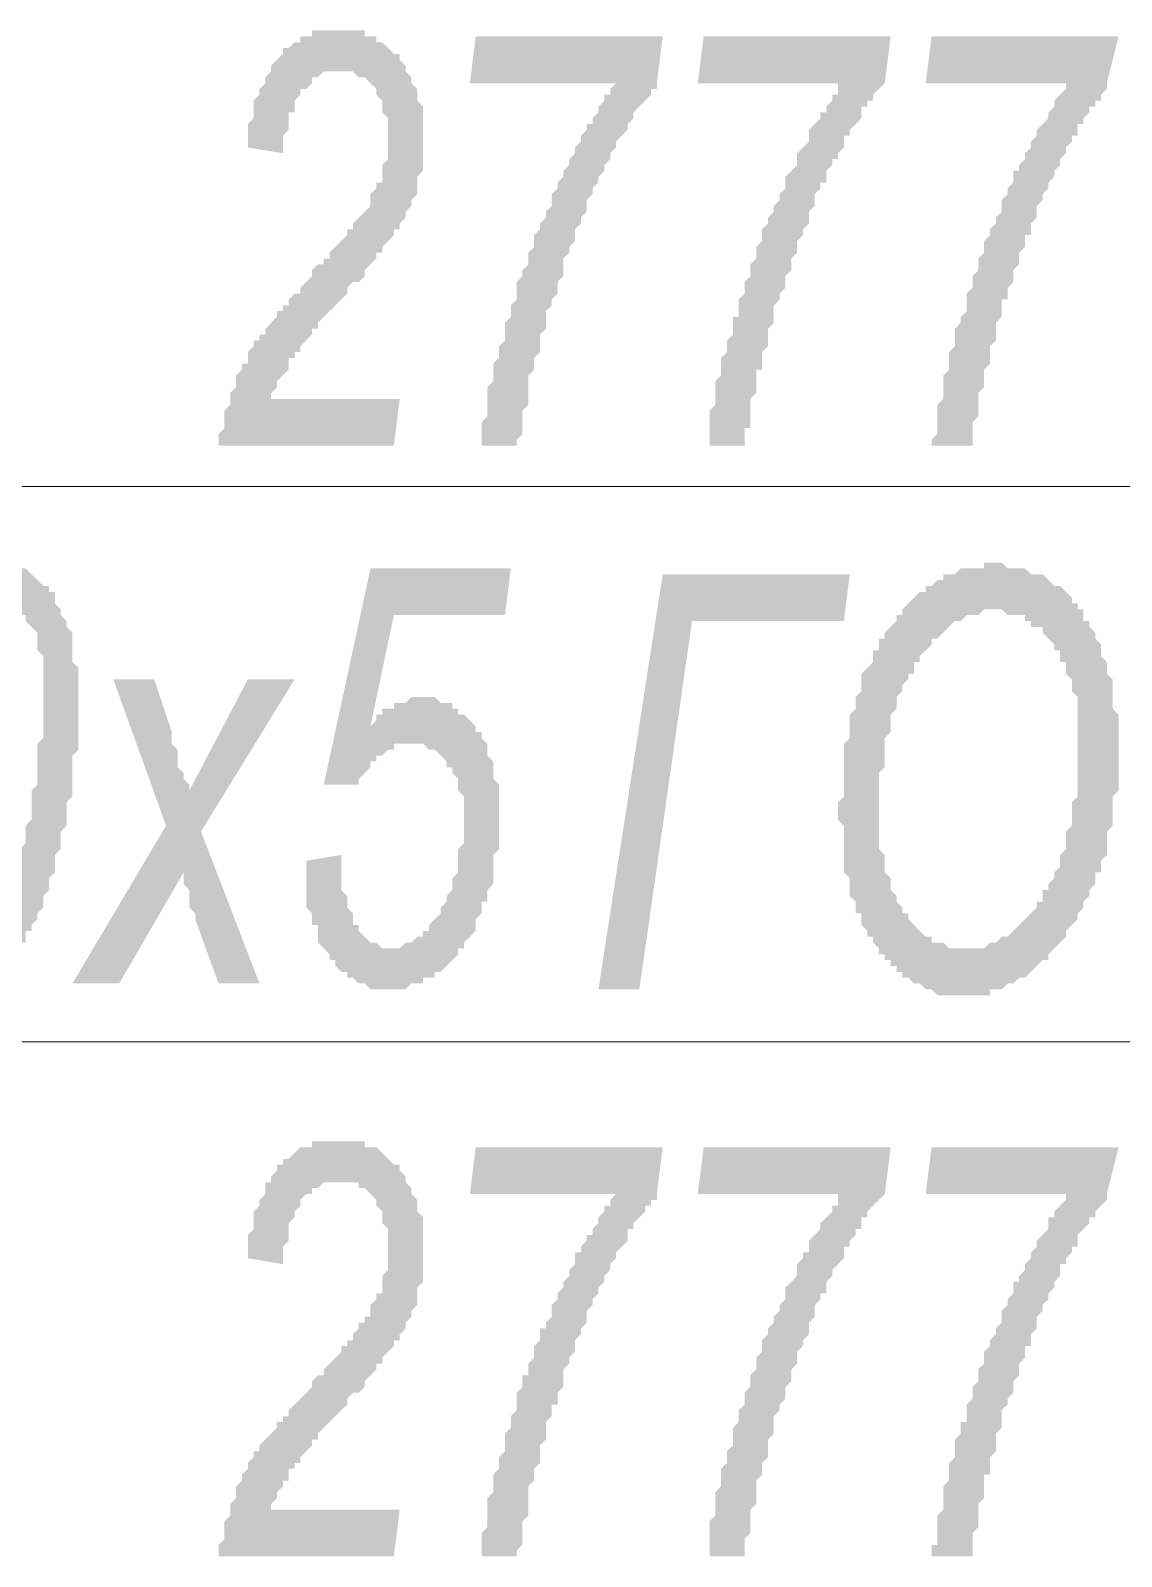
# Model space of a CAD drawing. Header units: millimetres. Extents: x 1372 to 666090, y 1285 to 31551.
# Drawn here: x 532700 to 533478, y 25814 to 26903 of the extents above; entities that cross this region are included whole.
import ezdxf

# ---------------------------------------------------------------- set-up
doc = ezdxf.new("R2010")
doc.units = ezdxf.units.MM
doc.layers.add('PDF _0', color=7, linetype='Continuous')
doc.layers.add('PDF _75-АЗ Штамп', color=7, linetype='Continuous')

msp = doc.modelspace()

# ---------------------------------------------------------------- hatches: boundary and pattern name
at = {"layer": 'PDF _75-АЗ Штамп', "transparency": 33554559}
for points in [[(532833.9, 26606.5), (532833.9, 26610.7), (532833.9, 26614.9), (532838.1, 26619), (532838.1, 26623.2), (532838.1, 26627.4), (532838.1, 26631.5), (532842.2, 26635.7), (532842.2, 26639.9), (532842.2, 26644.1), (532842.2, 26644.1), (532846.4, 26648.2), (532846.4, 26648.2), (532846.4, 26652.4), (532846.4, 26656.6), (532850.6, 26660.7), (532850.6, 26664.9), (532854.8, 26664.9), (532854.8, 26669.1), (532854.8, 26673.3), (532858.9, 26677.4), (532858.9, 26681.6), (532863.1, 26681.6), (532863.1, 26685.8), (532863.1, 26685.8), (532867.3, 26685.8), (532867.3, 26689.9), (532867.3, 26689.9), (532871.4, 26694.1), (532871.4, 26694.1), (532875.6, 26698.3), (532875.6, 26702.5), (532879.8, 26702.5), (532879.8, 26706.6), (532883.9, 26706.6), (532883.9, 26710.8), (532888.1, 26715), (532892.3, 26715), (532892.3, 26719.1), (532896.5, 26723.3), (532900.6, 26727.5), (532900.6, 26731.7), (532904.8, 26735.8), (532909, 26735.8), (532909, 26740), (532913.1, 26740), (532913.1, 26744.2), (532917.3, 26748.3), (532921.5, 26752.5), (532921.5, 26752.5), (532925.7, 26756.7), (532925.7, 26760.9), (532929.8, 26760.9), (532929.8, 26765), (532934, 26769.2), (532934, 26769.2), (532934, 26769.2), (532938.2, 26773.4), (532938.2, 26773.4), (532942.3, 26777.5), (532942.3, 26781.7), (532942.3, 26785.9), (532946.5, 26790.1), (532946.5, 26794.2), (532950.7, 26794.2), (532950.7, 26798.4), (532950.7, 26802.6), (532950.7, 26802.6), (532950.7, 26806.7), (532954.9, 26810.9), (532954.9, 26815.1), (532954.9, 26819.2), (532954.9, 26823.4), (532954.9, 26827.6), (532954.9, 26831.8), (532954.9, 26831.8), (532954.9, 26835.9), (532954.9, 26840.1), (532950.7, 26844.3), (532950.7, 26848.4), (532950.7, 26852.6), (532946.5, 26856.8), (532946.5, 26856.8), (532946.5, 26861), (532942.3, 26865.1), (532942.3, 26865.1), (532938.2, 26869.3), (532934, 26869.3), (532934, 26869.3), (532929.8, 26873.5), (532929.8, 26873.5), (532925.7, 26873.5), (532921.5, 26873.5), (532921.5, 26873.5), (532917.3, 26873.5), (532913.1, 26873.5), (532913.1, 26873.5), (532909, 26873.5), (532904.8, 26869.3), (532904.8, 26869.3), (532900.6, 26869.3), (532900.6, 26865.1), (532896.5, 26861), (532892.3, 26861), (532892.3, 26856.8), (532892.3, 26856.8), (532888.1, 26852.6), (532888.1, 26848.4), (532888.1, 26844.3), (532883.9, 26844.3), (532883.9, 26840.1), (532883.9, 26835.9), (532883.9, 26831.8), (532879.8, 26827.6), (532879.8, 26823.4), (532879.8, 26819.2), (532879.8, 26815.1), (532854.8, 26819.2), (532854.8, 26823.4), (532854.8, 26827.6), (532854.8, 26831.8), (532854.8, 26835.9), (532858.9, 26840.1), (532858.9, 26844.3), (532858.9, 26848.4), (532858.9, 26852.6), (532863.1, 26856.8), (532863.1, 26856.8), (532863.1, 26861), (532867.3, 26865.1), (532867.3, 26869.3), (532867.3, 26869.3), (532871.4, 26873.5), (532871.4, 26877.6), (532875.6, 26881.8), (532875.6, 26881.8), (532875.6, 26881.8), (532879.8, 26886), (532879.8, 26890.2), (532883.9, 26890.2), (532888.1, 26894.3), (532888.1, 26894.3), (532892.3, 26894.3), (532892.3, 26898.5), (532896.5, 26898.5), (532900.6, 26898.5), (532900.6, 26902.7), (532904.8, 26902.7), (532909, 26902.7), (532909, 26902.7), (532913.1, 26902.7), (532917.3, 26902.7), (532921.5, 26902.7), (532921.5, 26902.7), (532925.7, 26902.7), (532929.8, 26902.7), (532929.8, 26902.7), (532934, 26902.7), (532938.2, 26902.7), (532938.2, 26898.5), (532942.3, 26898.5), (532946.5, 26898.5), (532946.5, 26894.3), (532950.7, 26894.3), (532950.7, 26894.3), (532954.9, 26890.2), (532954.9, 26890.2), (532959, 26886), (532963.2, 26886), (532963.2, 26881.8), (532967.4, 26877.6), (532967.4, 26877.6), (532967.4, 26873.5), (532971.5, 26869.3), (532971.5, 26865.1), (532971.5, 26865.1), (532975.7, 26861), (532975.7, 26856.8), (532975.7, 26852.6), (532979.9, 26848.4), (532979.9, 26844.3), (532979.9, 26840.1), (532979.9, 26835.9), (532979.9, 26831.8), (532979.9, 26827.6), (532979.9, 26823.4), (532979.9, 26823.4), (532979.9, 26819.2), (532979.9, 26815.1), (532979.9, 26810.9), (532979.9, 26810.9), (532979.9, 26806.7), (532979.9, 26802.6), (532975.7, 26798.4), (532975.7, 26794.2), (532975.7, 26790.1), (532975.7, 26785.9), (532971.5, 26781.7), (532971.5, 26777.5), (532971.5, 26777.5), (532967.4, 26773.4), (532967.4, 26769.2), (532967.4, 26769.2), (532963.2, 26765), (532963.2, 26765), (532963.2, 26760.9), (532963.2, 26760.9), (532959, 26760.9), (532959, 26756.7), (532959, 26756.7), (532954.9, 26752.5), (532954.9, 26752.5), (532950.7, 26748.3), (532950.7, 26744.2), (532946.5, 26744.2), (532946.5, 26740), (532942.3, 26735.8), (532942.3, 26735.8), (532938.2, 26731.7), (532938.2, 26727.5), (532934, 26723.3), (532929.8, 26723.3), (532925.7, 26719.1), (532925.7, 26715), (532921.5, 26710.8), (532917.3, 26706.6), (532913.1, 26702.5), (532913.1, 26702.5), (532909, 26698.3), (532904.8, 26694.1), (532904.8, 26689.9), (532900.6, 26689.9), (532900.6, 26685.8), (532896.5, 26681.6), (532896.5, 26681.6), (532892.3, 26677.4), (532892.3, 26673.3), (532888.1, 26673.3), (532888.1, 26669.1), (532883.9, 26669.1), (532883.9, 26664.9), (532883.9, 26660.7), (532879.8, 26656.6), (532879.8, 26656.6), (532875.6, 26652.4), (532875.6, 26648.2), (532871.4, 26644.1), (532871.4, 26644.1), (532871.4, 26639.9), (532963.2, 26639.9), (532959, 26606.5)], [(533021.6, 26606.5), (533021.6, 26610.7), (533021.6, 26610.7), (533021.6, 26614.9), (533021.6, 26619), (533021.6, 26623.2), (533025.8, 26627.4), (533025.8, 26631.5), (533025.8, 26635.7), (533025.8, 26639.9), (533025.8, 26644.1), (533025.8, 26648.2), (533029.9, 26652.4), (533029.9, 26656.6), (533029.9, 26660.7), (533029.9, 26664.9), (533034.1, 26669.1), (533034.1, 26673.3), (533034.1, 26677.4), (533034.1, 26677.4), (533038.3, 26681.6), (533038.3, 26685.8), (533038.3, 26689.9), (533038.3, 26694.1), (533042.5, 26698.3), (533042.5, 26698.3), (533042.5, 26702.5), (533042.5, 26706.6), (533046.6, 26710.8), (533046.6, 26715), (533046.6, 26719.1), (533046.6, 26723.3), (533050.8, 26727.5), (533050.8, 26731.7), (533050.8, 26731.7), (533055, 26735.8), (533055, 26740), (533055, 26744.2), (533059.1, 26748.3), (533059.1, 26752.5), (533059.1, 26756.7), (533063.3, 26760.9), (533063.3, 26765), (533063.3, 26765), (533067.5, 26769.2), (533067.5, 26773.4), (533071.7, 26777.5), (533071.7, 26777.5), (533071.7, 26781.7), (533071.7, 26785.9), (533075.8, 26790.1), (533075.8, 26794.2), (533080, 26798.4), (533080, 26802.6), (533080, 26802.6), (533084.2, 26806.7), (533084.2, 26810.9), (533088.3, 26815.1), (533088.3, 26819.2), (533088.3, 26819.2), (533092.5, 26823.4), (533092.5, 26827.6), (533096.7, 26831.8), (533096.7, 26835.9), (533100.8, 26835.9), (533100.8, 26840.1), (533105, 26844.3), (533105, 26844.3), (533105, 26848.4), (533109.2, 26852.6), (533109.2, 26856.8), (533113.4, 26856.8), (533113.4, 26861), (533117.5, 26865.1), (533117.5, 26865.1), (533013.3, 26865.1), (533017.4, 26898.5), (533150.9, 26898.5), (533146.7, 26865.1), (533146.7, 26861), (533142.6, 26861), (533142.6, 26856.8), (533138.4, 26852.6), (533138.4, 26852.6), (533134.2, 26848.4), (533134.2, 26848.4), (533130, 26844.3), (533130, 26840.1), (533125.9, 26835.9), (533125.9, 26835.9), (533125.9, 26831.8), (533121.7, 26827.6), (533121.7, 26827.6), (533117.5, 26823.4), (533117.5, 26819.2), (533113.4, 26815.1), (533113.4, 26810.9), (533113.4, 26810.9), (533109.2, 26806.7), (533109.2, 26802.6), (533105, 26798.4), (533105, 26794.2), (533105, 26794.2), (533100.8, 26790.1), (533100.8, 26785.9), (533096.7, 26781.7), (533096.7, 26777.5), (533096.7, 26773.4), (533092.5, 26769.2), (533092.5, 26765), (533088.3, 26760.9), (533088.3, 26756.7), (533088.3, 26756.7), (533088.3, 26752.5), (533084.2, 26748.3), (533084.2, 26744.2), (533080, 26740), (533080, 26735.8), (533080, 26731.7), (533080, 26727.5), (533075.8, 26723.3), (533075.8, 26719.1), (533075.8, 26715), (533071.7, 26710.8), (533071.7, 26710.8), (533071.7, 26706.6), (533067.5, 26702.5), (533067.5, 26698.3), (533067.5, 26694.1), (533067.5, 26689.9), (533063.3, 26685.8), (533063.3, 26681.6), (533063.3, 26677.4), (533063.3, 26673.3), (533059.1, 26669.1), (533059.1, 26664.9), (533059.1, 26660.7), (533059.1, 26660.7), (533055, 26656.6), (533055, 26652.4), (533055, 26648.2), (533055, 26644.1), (533055, 26639.9), (533055, 26635.7), (533050.8, 26631.5), (533050.8, 26627.4), (533050.8, 26623.2), (533050.8, 26619), (533050.8, 26619), (533050.8, 26614.9), (533046.6, 26610.7), (533046.6, 26606.5), (533046.6, 26606.5)], [(533184.3, 26606.5), (533184.3, 26610.7), (533184.3, 26610.7), (533184.3, 26614.9), (533184.3, 26619), (533184.3, 26623.2), (533184.3, 26627.4), (533184.3, 26631.5), (533188.4, 26635.7), (533188.4, 26639.9), (533188.4, 26644.1), (533188.4, 26648.2), (533188.4, 26652.4), (533192.6, 26656.6), (533192.6, 26660.7), (533192.6, 26664.9), (533192.6, 26669.1), (533196.8, 26673.3), (533196.8, 26677.4), (533196.8, 26677.4), (533196.8, 26681.6), (533201, 26685.8), (533201, 26689.9), (533201, 26694.1), (533201, 26698.3), (533205.1, 26698.3), (533205.1, 26702.5), (533205.1, 26706.6), (533205.1, 26710.8), (533209.3, 26715), (533209.3, 26719.1), (533209.3, 26723.3), (533213.5, 26727.5), (533213.5, 26731.7), (533213.5, 26731.7), (533213.5, 26735.8), (533217.6, 26740), (533217.6, 26744.2), (533217.6, 26748.3), (533221.8, 26752.5), (533221.8, 26756.7), (533221.8, 26760.9), (533226, 26765), (533226, 26765), (533226, 26769.2), (533230.2, 26773.4), (533230.2, 26777.5), (533230.2, 26777.5), (533234.3, 26781.7), (533234.3, 26785.9), (533238.5, 26790.1), (533238.5, 26794.2), (533238.5, 26798.4), (533242.7, 26802.6), (533242.7, 26802.6), (533246.8, 26806.7), (533246.8, 26810.9), (533246.8, 26815.1), (533251, 26819.2), (533251, 26819.2), (533255.2, 26823.4), (533255.2, 26827.6), (533255.2, 26831.8), (533259.4, 26835.9), (533259.4, 26835.9), (533263.5, 26840.1), (533263.5, 26844.3), (533267.7, 26844.3), (533267.7, 26848.4), (533271.9, 26852.6), (533271.9, 26856.8), (533276, 26856.8), (533276, 26861), (533276, 26865.1), (533280.2, 26865.1), (533175.9, 26865.1), (533180.1, 26898.5), (533313.6, 26898.5), (533309.4, 26865.1), (533305.2, 26861), (533305.2, 26861), (533301.1, 26856.8), (533301.1, 26852.6), (533296.9, 26852.6), (533296.9, 26848.4), (533292.7, 26848.4), (533292.7, 26844.3), (533292.7, 26840.1), (533288.6, 26835.9), (533288.6, 26835.9), (533284.4, 26831.8), (533284.4, 26827.6), (533280.2, 26827.6), (533280.2, 26823.4), (533280.2, 26819.2), (533276, 26815.1), (533276, 26810.9), (533271.9, 26810.9), (533271.9, 26806.7), (533267.7, 26802.6), (533267.7, 26798.4), (533267.7, 26794.2), (533263.5, 26794.2), (533263.5, 26790.1), (533259.4, 26785.9), (533259.4, 26781.7), (533259.4, 26777.5), (533255.2, 26773.4), (533255.2, 26769.2), (533255.2, 26765), (533251, 26760.9), (533251, 26756.7), (533251, 26756.7), (533246.8, 26752.5), (533246.8, 26748.3), (533246.8, 26744.2), (533242.7, 26740), (533242.7, 26735.8), (533242.7, 26731.7), (533238.5, 26727.5), (533238.5, 26723.3), (533238.5, 26719.1), (533234.3, 26715), (533234.3, 26710.8), (533234.3, 26710.8), (533230.2, 26706.6), (533230.2, 26702.5), (533230.2, 26698.3), (533230.2, 26694.1), (533226, 26689.9), (533226, 26685.8), (533226, 26681.6), (533226, 26677.4), (533221.8, 26673.3), (533221.8, 26669.1), (533221.8, 26664.9), (533221.8, 26660.7), (533217.6, 26660.7), (533217.6, 26656.6), (533217.6, 26652.4), (533217.6, 26648.2), (533217.6, 26644.1), (533213.5, 26639.9), (533213.5, 26635.7), (533213.5, 26631.5), (533213.5, 26627.4), (533213.5, 26623.2), (533213.5, 26619), (533209.3, 26619), (533209.3, 26614.9), (533209.3, 26610.7), (533209.3, 26606.5), (533209.3, 26606.5)], [(533342.8, 26606.5), (533342.8, 26610.7), (533342.8, 26610.7), (533346.9, 26614.9), (533346.9, 26619), (533346.9, 26623.2), (533346.9, 26627.4), (533346.9, 26631.5), (533346.9, 26635.7), (533351.1, 26639.9), (533351.1, 26644.1), (533351.1, 26648.2), (533351.1, 26652.4), (533351.1, 26656.6), (533355.3, 26660.7), (533355.3, 26664.9), (533355.3, 26669.1), (533355.3, 26673.3), (533359.5, 26677.4), (533359.5, 26677.4), (533359.5, 26681.6), (533359.5, 26685.8), (533359.5, 26689.9), (533363.6, 26694.1), (533363.6, 26698.3), (533363.6, 26698.3), (533367.8, 26702.5), (533367.8, 26706.6), (533367.8, 26710.8), (533367.8, 26715), (533372, 26719.1), (533372, 26723.3), (533372, 26727.5), (533376.1, 26731.7), (533376.1, 26731.7), (533376.1, 26735.8), (533376.1, 26740), (533380.3, 26744.2), (533380.3, 26748.3), (533380.3, 26752.5), (533384.5, 26756.7), (533384.5, 26760.9), (533388.7, 26765), (533388.7, 26765), (533388.7, 26769.2), (533392.8, 26773.4), (533392.8, 26777.5), (533392.8, 26777.5), (533392.8, 26781.7), (533397, 26785.9), (533397, 26790.1), (533401.2, 26794.2), (533401.2, 26798.4), (533401.2, 26802.6), (533405.3, 26802.6), (533405.3, 26806.7), (533409.5, 26810.9), (533409.5, 26815.1), (533413.7, 26819.2), (533413.7, 26819.2), (533413.7, 26823.4), (533417.9, 26827.6), (533417.9, 26831.8), (533422, 26835.9), (533422, 26835.9), (533426.2, 26840.1), (533426.2, 26844.3), (533426.2, 26844.3), (533430.4, 26848.4), (533430.4, 26852.6), (533434.5, 26856.8), (533434.5, 26856.8), (533438.7, 26861), (533438.7, 26865.1), (533438.7, 26865.1), (533338.6, 26865.1), (533342.8, 26898.5), (533476.3, 26898.5), (533467.9, 26865.1), (533467.9, 26861), (533467.9, 26861), (533463.7, 26856.8), (533463.7, 26852.6), (533459.6, 26852.6), (533459.6, 26848.4), (533455.4, 26848.4), (533455.4, 26844.3), (533451.2, 26840.1), (533451.2, 26835.9), (533447.1, 26835.9), (533447.1, 26831.8), (533447.1, 26827.6), (533442.9, 26827.6), (533442.9, 26823.4), (533438.7, 26819.2), (533438.7, 26815.1), (533434.5, 26810.9), (533434.5, 26810.9), (533434.5, 26806.7), (533430.4, 26802.6), (533430.4, 26798.4), (533426.2, 26794.2), (533426.2, 26794.2), (533426.2, 26790.1), (533422, 26785.9), (533422, 26781.7), (533417.9, 26777.5), (533417.9, 26773.4), (533417.9, 26769.2), (533413.7, 26765), (533413.7, 26760.9), (533413.7, 26756.7), (533409.5, 26756.7), (533409.5, 26752.5), (533409.5, 26748.3), (533405.3, 26744.2), (533405.3, 26740), (533405.3, 26735.8), (533401.2, 26731.7), (533401.2, 26727.5), (533401.2, 26723.3), (533397, 26719.1), (533397, 26715), (533397, 26710.8), (533392.8, 26710.8), (533392.8, 26706.6), (533392.8, 26702.5), (533392.8, 26698.3), (533388.7, 26694.1), (533388.7, 26689.9), (533388.7, 26685.8), (533388.7, 26681.6), (533384.5, 26677.4), (533384.5, 26673.3), (533384.5, 26669.1), (533384.5, 26664.9), (533380.3, 26660.7), (533380.3, 26660.7), (533380.3, 26656.6), (533380.3, 26652.4), (533380.3, 26648.2), (533376.1, 26644.1), (533376.1, 26639.9), (533376.1, 26635.7), (533376.1, 26631.5), (533376.1, 26627.4), (533372, 26623.2), (533372, 26619), (533372, 26619), (533372, 26614.9), (533372, 26610.7), (533372, 26606.5), (533372, 26606.5)], [(532896.5, 26310.4), (532921.5, 26314.5), (532921.5, 26306.2), (532921.5, 26302), (532921.5, 26302), (532921.5, 26297.9), (532921.5, 26293.7), (532921.5, 26289.5), (532921.5, 26289.5), (532925.7, 26285.3), (532925.7, 26281.2), (532925.7, 26277), (532929.8, 26272.8), (532929.8, 26268.7), (532929.8, 26264.5), (532934, 26264.5), (532934, 26260.3), (532938.2, 26256.1), (532938.2, 26256.1), (532942.3, 26252), (532946.5, 26252), (532946.5, 26252), (532950.7, 26247.8), (532954.9, 26247.8), (532954.9, 26247.8), (532954.9, 26247.8), (532959, 26247.8), (532963.2, 26247.8), (532963.2, 26247.8), (532967.4, 26252), (532971.5, 26252), (532971.5, 26252), (532975.7, 26256.1), (532979.9, 26256.1), (532979.9, 26260.3), (532979.9, 26260.3), (532984.1, 26260.3), (532984.1, 26264.5), (532988.2, 26268.7), (532988.2, 26268.7), (532992.4, 26272.8), (532992.4, 26277), (532996.6, 26281.2), (532996.6, 26281.2), (532996.6, 26285.3), (533000.7, 26289.5), (533000.7, 26293.7), (533000.7, 26293.7), (533000.7, 26297.9), (533004.9, 26302), (533004.9, 26306.2), (533004.9, 26310.4), (533004.9, 26314.5), (533004.9, 26318.7), (533009.1, 26322.9), (533009.1, 26327.1), (533009.1, 26331.2), (533009.1, 26335.4), (533009.1, 26339.6), (533009.1, 26339.6), (533009.1, 26343.7), (533009.1, 26347.9), (533009.1, 26352.1), (533009.1, 26356.2), (533004.9, 26360.4), (533004.9, 26364.6), (533004.9, 26368.8), (533004.9, 26368.8), (533000.7, 26372.9), (533000.7, 26377.1), (532996.6, 26377.1), (532996.6, 26381.3), (532992.4, 26385.4), (532992.4, 26385.4), (532988.2, 26389.6), (532988.2, 26389.6), (532984.1, 26389.6), (532979.9, 26393.8), (532979.9, 26393.8), (532975.7, 26393.8), (532971.5, 26393.8), (532971.5, 26393.8), (532967.4, 26393.8), (532967.4, 26393.8), (532963.2, 26393.8), (532959, 26393.8), (532959, 26389.6), (532954.9, 26389.6), (532950.7, 26385.4), (532950.7, 26385.4), (532946.5, 26385.4), (532946.5, 26381.3), (532942.3, 26381.3), (532942.3, 26377.1), (532938.2, 26372.9), (532938.2, 26372.9), (532934, 26368.8), (532934, 26364.6), (532929.8, 26364.6), (532909, 26364.6), (532942.3, 26518.9), (533042.5, 26518.9), (533038.3, 26485.6), (532959, 26485.6), (532942.3, 26406.3), (532946.5, 26410.5), (532946.5, 26414.6), (532950.7, 26414.6), (532950.7, 26418.8), (532954.9, 26418.8), (532959, 26418.8), (532959, 26423), (532959, 26423), (532963.2, 26423), (532967.4, 26423), (532967.4, 26423), (532971.5, 26427.2), (532975.7, 26427.2), (532975.7, 26427.2), (532979.9, 26427.2), (532984.1, 26427.2), (532984.1, 26427.2), (532988.2, 26427.2), (532992.4, 26423), (532992.4, 26423), (532996.6, 26423), (533000.7, 26423), (533000.7, 26418.8), (533004.9, 26418.8), (533004.9, 26414.6), (533009.1, 26414.6), (533013.3, 26410.5), (533013.3, 26410.5), (533017.4, 26406.3), (533017.4, 26406.3), (533017.4, 26402.1), (533021.6, 26402.1), (533021.6, 26398), (533025.8, 26393.8), (533025.8, 26393.8), (533025.8, 26389.6), (533025.8, 26385.4), (533029.9, 26381.3), (533029.9, 26377.1), (533029.9, 26372.9), (533029.9, 26368.8), (533034.1, 26364.6), (533034.1, 26364.6), (533034.1, 26356.2), (533034.1, 26352.1), (533034.1, 26347.9), (533034.1, 26343.7), (533034.1, 26343.7), (533034.1, 26339.6), (533034.1, 26335.4), (533034.1, 26331.2), (533034.1, 26327.1), (533034.1, 26322.9), (533034.1, 26318.7), (533029.9, 26314.5), (533029.9, 26310.4), (533029.9, 26306.2), (533029.9, 26302), (533029.9, 26297.9), (533029.9, 26293.7), (533025.8, 26289.5), (533025.8, 26285.3), (533025.8, 26281.2), (533021.6, 26281.2), (533021.6, 26277), (533021.6, 26272.8), (533017.4, 26268.7), (533017.4, 26264.5), (533017.4, 26260.3), (533013.3, 26256.1), (533013.3, 26256.1), (533009.1, 26252), (533009.1, 26247.8), (533004.9, 26247.8), (533004.9, 26243.6), (533000.7, 26239.5), (533000.7, 26239.5), (532996.6, 26235.3), (532996.6, 26235.3), (532992.4, 26231.1), (532988.2, 26231.1), (532988.2, 26226.9), (532984.1, 26226.9), (532979.9, 26226.9), (532979.9, 26222.8), (532975.7, 26222.8), (532971.5, 26222.8), (532971.5, 26222.8), (532967.4, 26218.6), (532963.2, 26218.6), (532963.2, 26218.6), (532959, 26218.6), (532954.9, 26218.6), (532954.9, 26218.6), (532950.7, 26218.6), (532950.7, 26218.6), (532946.5, 26218.6), (532942.3, 26218.6), (532938.2, 26222.8), (532938.2, 26222.8), (532934, 26222.8), (532934, 26222.8), (532929.8, 26226.9), (532925.7, 26226.9), (532925.7, 26231.1), (532921.5, 26231.1), (532921.5, 26231.1), (532917.3, 26235.3), (532917.3, 26239.5), (532913.1, 26239.5), (532913.1, 26243.6), (532909, 26247.8), (532909, 26247.8), (532904.8, 26252), (532904.8, 26256.1), (532904.8, 26260.3), (532904.8, 26264.5), (532900.6, 26264.5), (532900.6, 26268.7), (532900.6, 26272.8), (532896.5, 26277), (532896.5, 26281.2), (532896.5, 26285.3), (532896.5, 26289.5), (532896.5, 26293.7), (532896.5, 26297.9), (532896.5, 26302), (532896.5, 26302), (532896.5, 26306.2), (532896.5, 26310.4)], [(533150.9, 26514.8), (533284.4, 26514.8), (533280.2, 26481.4), (533171.8, 26481.4), (533134.2, 26218.6), (533105, 26218.6)], [(532729.6, 26222.8), (532796.4, 26335.4), (532758.8, 26439.7), (532788, 26439.7), (532800.5, 26402.1), (532800.5, 26398), (532800.5, 26393.8), (532804.7, 26389.6), (532804.7, 26385.4), (532804.7, 26381.3), (532804.7, 26377.1), (532808.9, 26372.9), (532808.9, 26368.8), (532808.9, 26368.8), (532813, 26364.6), (532813, 26360.4), (532854.8, 26439.7), (532888.1, 26439.7), (532821.4, 26331.2), (532863.1, 26222.8), (532833.9, 26222.8), (532817.2, 26268.7), (532817.2, 26272.8), (532817.2, 26272.8), (532813, 26277), (532813, 26281.2), (532813, 26285.3), (532813, 26289.5), (532808.9, 26293.7), (532808.9, 26297.9), (532808.9, 26302), (532808.9, 26302), (532763, 26222.8)], [(532833.9, 25814), (532833.9, 25818.2), (532833.9, 25822.3), (532838.1, 25826.5), (532838.1, 25830.7), (532838.1, 25834.9), (532838.1, 25839), (532842.2, 25843.2), (532842.2, 25847.4), (532842.2, 25851.5), (532842.2, 25851.5), (532846.4, 25855.7), (532846.4, 25859.9), (532846.4, 25859.9), (532846.4, 25864.1), (532850.6, 25868.2), (532850.6, 25872.4), (532854.8, 25876.6), (532854.8, 25876.6), (532854.8, 25880.7), (532858.9, 25884.9), (532858.9, 25889.1), (532863.1, 25889.1), (532863.1, 25893.2), (532863.1, 25893.2), (532867.3, 25897.4), (532867.3, 25897.4), (532867.3, 25897.4), (532871.4, 25901.6), (532871.4, 25901.6), (532875.6, 25905.8), (532875.6, 25909.9), (532879.8, 25909.9), (532879.8, 25914.1), (532883.9, 25914.1), (532883.9, 25918.3), (532888.1, 25922.4), (532892.3, 25926.6), (532892.3, 25926.6), (532896.5, 25930.8), (532900.6, 25935), (532900.6, 25939.1), (532904.8, 25943.3), (532909, 25943.3), (532909, 25947.5), (532913.1, 25951.6), (532913.1, 25951.6), (532917.3, 25955.8), (532921.5, 25960), (532921.5, 25964.2), (532925.7, 25964.2), (532925.7, 25968.3), (532929.8, 25968.3), (532929.8, 25972.5), (532934, 25976.7), (532934, 25976.7), (532934, 25980.8), (532938.2, 25980.8), (532938.2, 25985), (532942.3, 25985), (532942.3, 25989.2), (532942.3, 25993.4), (532946.5, 25997.5), (532946.5, 26001.7), (532950.7, 26001.7), (532950.7, 26005.9), (532950.7, 26010), (532950.7, 26010), (532950.7, 26014.2), (532954.9, 26018.4), (532954.9, 26022.6), (532954.9, 26026.7), (532954.9, 26030.9), (532954.9, 26035.1), (532954.9, 26039.2), (532954.9, 26043.4), (532954.9, 26047.6), (532954.9, 26047.6), (532950.7, 26051.8), (532950.7, 26055.9), (532950.7, 26060.1), (532946.5, 26064.3), (532946.5, 26068.4), (532946.5, 26068.4), (532942.3, 26072.6), (532942.3, 26072.6), (532938.2, 26076.8), (532934, 26076.8), (532934, 26081), (532929.8, 26081), (532929.8, 26081), (532925.7, 26081), (532921.5, 26081), (532921.5, 26081), (532917.3, 26081), (532913.1, 26081), (532913.1, 26081), (532909, 26081), (532904.8, 26076.8), (532904.8, 26076.8), (532900.6, 26076.8), (532900.6, 26072.6), (532896.5, 26072.6), (532892.3, 26068.4), (532892.3, 26064.3), (532892.3, 26064.3), (532888.1, 26060.1), (532888.1, 26055.9), (532888.1, 26055.9), (532883.9, 26051.8), (532883.9, 26047.6), (532883.9, 26043.4), (532883.9, 26039.2), (532879.8, 26035.1), (532879.8, 26030.9), (532879.8, 26026.7), (532879.8, 26022.6), (532854.8, 26026.7), (532854.8, 26030.9), (532854.8, 26035.1), (532854.8, 26039.2), (532854.8, 26043.4), (532858.9, 26047.6), (532858.9, 26051.8), (532858.9, 26055.9), (532858.9, 26060.1), (532863.1, 26064.3), (532863.1, 26068.4), (532863.1, 26068.4), (532867.3, 26072.6), (532867.3, 26076.8), (532867.3, 26081), (532871.4, 26081), (532871.4, 26085.1), (532875.6, 26089.3), (532875.6, 26089.3), (532875.6, 26093.5), (532879.8, 26093.5), (532879.8, 26097.6), (532883.9, 26097.6), (532888.1, 26101.8), (532888.1, 26101.8), (532892.3, 26106), (532892.3, 26106), (532896.5, 26106), (532900.6, 26106), (532900.6, 26110.1), (532904.8, 26110.1), (532909, 26110.1), (532909, 26110.1), (532913.1, 26110.1), (532917.3, 26110.1), (532921.5, 26110.1), (532921.5, 26110.1), (532925.7, 26110.1), (532929.8, 26110.1), (532929.8, 26110.1), (532934, 26110.1), (532938.2, 26110.1), (532938.2, 26106), (532942.3, 26106), (532946.5, 26106), (532946.5, 26106), (532950.7, 26101.8), (532950.7, 26101.8), (532954.9, 26097.6), (532954.9, 26097.6), (532959, 26093.5), (532963.2, 26093.5), (532963.2, 26089.3), (532967.4, 26085.1), (532967.4, 26085.1), (532967.4, 26081), (532971.5, 26076.8), (532971.5, 26072.6), (532971.5, 26072.6), (532975.7, 26068.4), (532975.7, 26064.3), (532975.7, 26060.1), (532979.9, 26055.9), (532979.9, 26051.8), (532979.9, 26047.6), (532979.9, 26043.4), (532979.9, 26039.2), (532979.9, 26035.1), (532979.9, 26030.9), (532979.9, 26030.9), (532979.9, 26026.7), (532979.9, 26022.6), (532979.9, 26022.6), (532979.9, 26018.4), (532979.9, 26014.2), (532979.9, 26010), (532975.7, 26005.9), (532975.7, 26001.7), (532975.7, 25997.5), (532975.7, 25993.4), (532971.5, 25989.2), (532971.5, 25985), (532971.5, 25985), (532967.4, 25980.8), (532967.4, 25976.7), (532967.4, 25976.7), (532963.2, 25972.5), (532963.2, 25972.5), (532963.2, 25972.5), (532963.2, 25968.3), (532959, 25968.3), (532959, 25964.2), (532959, 25964.2), (532954.9, 25960), (532954.9, 25960), (532950.7, 25955.8), (532950.7, 25951.6), (532946.5, 25951.6), (532946.5, 25947.5), (532942.3, 25943.3), (532942.3, 25943.3), (532938.2, 25939.1), (532938.2, 25935), (532934, 25930.8), (532929.8, 25930.8), (532925.7, 25926.6), (532925.7, 25922.4), (532921.5, 25918.3), (532917.3, 25914.1), (532913.1, 25909.9), (532913.1, 25909.9), (532909, 25905.8), (532904.8, 25901.6), (532904.8, 25897.4), (532900.6, 25897.4), (532900.6, 25893.2), (532896.5, 25889.1), (532896.5, 25889.1), (532892.3, 25884.9), (532892.3, 25880.7), (532888.1, 25880.7), (532888.1, 25876.6), (532883.9, 25876.6), (532883.9, 25872.4), (532883.9, 25868.2), (532879.8, 25868.2), (532879.8, 25864.1), (532875.6, 25859.9), (532875.6, 25855.7), (532871.4, 25851.5), (532871.4, 25851.5), (532871.4, 25847.4), (532963.2, 25847.4), (532959, 25814)], [(533021.6, 25814), (533021.6, 25818.2), (533021.6, 25822.3), (533021.6, 25822.3), (533021.6, 25826.5), (533021.6, 25830.7), (533025.8, 25834.9), (533025.8, 25839), (533025.8, 25843.2), (533025.8, 25847.4), (533025.8, 25851.5), (533025.8, 25855.7), (533029.9, 25859.9), (533029.9, 25864.1), (533029.9, 25868.2), (533029.9, 25872.4), (533034.1, 25876.6), (533034.1, 25880.7), (533034.1, 25884.9), (533034.1, 25884.9), (533038.3, 25889.1), (533038.3, 25893.2), (533038.3, 25897.4), (533038.3, 25901.6), (533042.5, 25905.8), (533042.5, 25909.9), (533042.5, 25909.9), (533042.5, 25914.1), (533046.6, 25918.3), (533046.6, 25922.4), (533046.6, 25926.6), (533046.6, 25930.8), (533050.8, 25935), (533050.8, 25939.1), (533050.8, 25943.3), (533055, 25943.3), (533055, 25947.5), (533055, 25951.6), (533059.1, 25955.8), (533059.1, 25960), (533059.1, 25964.2), (533063.3, 25968.3), (533063.3, 25972.5), (533063.3, 25976.7), (533067.5, 25976.7), (533067.5, 25980.8), (533071.7, 25985), (533071.7, 25985), (533071.7, 25989.2), (533071.7, 25993.4), (533075.8, 25997.5), (533075.8, 26001.7), (533080, 26005.9), (533080, 26010), (533080, 26010), (533084.2, 26014.2), (533084.2, 26018.4), (533088.3, 26022.6), (533088.3, 26026.7), (533088.3, 26030.9), (533092.5, 26030.9), (533092.5, 26035.1), (533096.7, 26039.2), (533096.7, 26043.4), (533100.8, 26043.4), (533100.8, 26047.6), (533105, 26051.8), (533105, 26055.9), (533105, 26055.9), (533109.2, 26060.1), (533109.2, 26064.3), (533113.4, 26064.3), (533113.4, 26068.4), (533117.5, 26072.6), (533117.5, 26072.6), (533013.3, 26072.6), (533017.4, 26106), (533150.9, 26106), (533146.7, 26072.6), (533146.7, 26068.4), (533142.6, 26068.4), (533142.6, 26064.3), (533138.4, 26064.3), (533138.4, 26060.1), (533134.2, 26055.9), (533134.2, 26055.9), (533130, 26051.8), (533130, 26047.6), (533125.9, 26047.6), (533125.9, 26043.4), (533125.9, 26039.2), (533121.7, 26035.1), (533121.7, 26035.1), (533117.5, 26030.9), (533117.5, 26026.7), (533113.4, 26022.6), (533113.4, 26022.6), (533113.4, 26018.4), (533109.2, 26014.2), (533109.2, 26010), (533105, 26005.9), (533105, 26001.7), (533105, 26001.7), (533100.8, 25997.5), (533100.8, 25993.4), (533096.7, 25989.2), (533096.7, 25985), (533096.7, 25980.8), (533092.5, 25976.7), (533092.5, 25972.5), (533088.3, 25968.3), (533088.3, 25964.2), (533088.3, 25964.2), (533088.3, 25960), (533084.2, 25955.8), (533084.2, 25951.6), (533080, 25947.5), (533080, 25943.3), (533080, 25939.1), (533080, 25935), (533075.8, 25930.8), (533075.8, 25926.6), (533075.8, 25922.4), (533071.7, 25922.4), (533071.7, 25918.3), (533071.7, 25914.1), (533067.5, 25909.9), (533067.5, 25905.8), (533067.5, 25901.6), (533067.5, 25897.4), (533063.3, 25893.2), (533063.3, 25889.1), (533063.3, 25884.9), (533063.3, 25880.7), (533059.1, 25876.6), (533059.1, 25872.4), (533059.1, 25872.4), (533059.1, 25868.2), (533055, 25864.1), (533055, 25859.9), (533055, 25855.7), (533055, 25851.5), (533055, 25847.4), (533055, 25843.2), (533050.8, 25839), (533050.8, 25834.9), (533050.8, 25830.7), (533050.8, 25830.7), (533050.8, 25826.5), (533050.8, 25822.3), (533046.6, 25818.2), (533046.6, 25814), (533046.6, 25814)], [(533184.3, 25814), (533184.3, 25818.2), (533184.3, 25822.3), (533184.3, 25822.3), (533184.3, 25826.5), (533184.3, 25830.7), (533184.3, 25834.9), (533184.3, 25839), (533188.4, 25843.2), (533188.4, 25847.4), (533188.4, 25851.5), (533188.4, 25855.7), (533188.4, 25859.9), (533192.6, 25864.1), (533192.6, 25868.2), (533192.6, 25872.4), (533192.6, 25876.6), (533196.8, 25880.7), (533196.8, 25884.9), (533196.8, 25884.9), (533196.8, 25889.1), (533201, 25893.2), (533201, 25897.4), (533201, 25901.6), (533201, 25905.8), (533205.1, 25909.9), (533205.1, 25909.9), (533205.1, 25914.1), (533205.1, 25918.3), (533209.3, 25922.4), (533209.3, 25926.6), (533209.3, 25930.8), (533213.5, 25935), (533213.5, 25939.1), (533213.5, 25943.3), (533213.5, 25943.3), (533217.6, 25947.5), (533217.6, 25951.6), (533217.6, 25955.8), (533221.8, 25960), (533221.8, 25964.2), (533221.8, 25968.3), (533226, 25972.5), (533226, 25976.7), (533226, 25976.7), (533230.2, 25980.8), (533230.2, 25985), (533230.2, 25985), (533234.3, 25989.2), (533234.3, 25993.4), (533238.5, 25997.5), (533238.5, 26001.7), (533238.5, 26005.9), (533242.7, 26010), (533242.7, 26010), (533246.8, 26014.2), (533246.8, 26018.4), (533246.8, 26022.6), (533251, 26026.7), (533251, 26030.9), (533255.2, 26030.9), (533255.2, 26035.1), (533255.2, 26039.2), (533259.4, 26043.4), (533259.4, 26043.4), (533263.5, 26047.6), (533263.5, 26051.8), (533267.7, 26055.9), (533267.7, 26055.9), (533271.9, 26060.1), (533271.9, 26064.3), (533276, 26064.3), (533276, 26068.4), (533276, 26072.6), (533280.2, 26072.6), (533175.9, 26072.6), (533180.1, 26106), (533313.6, 26106), (533309.4, 26072.6), (533305.2, 26068.4), (533305.2, 26068.4), (533301.1, 26064.3), (533301.1, 26064.3), (533296.9, 26060.1), (533296.9, 26055.9), (533292.7, 26055.9), (533292.7, 26051.8), (533292.7, 26047.6), (533288.6, 26047.6), (533288.6, 26043.4), (533284.4, 26039.2), (533284.4, 26035.1), (533280.2, 26035.1), (533280.2, 26030.9), (533280.2, 26026.7), (533276, 26022.6), (533276, 26022.6), (533271.9, 26018.4), (533271.9, 26014.2), (533267.7, 26010), (533267.7, 26005.9), (533267.7, 26001.7), (533263.5, 26001.7), (533263.5, 25997.5), (533259.4, 25993.4), (533259.4, 25989.2), (533259.4, 25985), (533255.2, 25980.8), (533255.2, 25976.7), (533255.2, 25972.5), (533251, 25968.3), (533251, 25964.2), (533251, 25964.2), (533246.8, 25960), (533246.8, 25955.8), (533246.8, 25951.6), (533242.7, 25947.5), (533242.7, 25943.3), (533242.7, 25939.1), (533238.5, 25935), (533238.5, 25930.8), (533238.5, 25926.6), (533234.3, 25922.4), (533234.3, 25922.4), (533234.3, 25918.3), (533230.2, 25914.1), (533230.2, 25909.9), (533230.2, 25905.8), (533230.2, 25901.6), (533226, 25897.4), (533226, 25893.2), (533226, 25889.1), (533226, 25884.9), (533221.8, 25880.7), (533221.8, 25876.6), (533221.8, 25872.4), (533221.8, 25872.4), (533217.6, 25868.2), (533217.6, 25864.1), (533217.6, 25859.9), (533217.6, 25855.7), (533217.6, 25851.5), (533213.5, 25847.4), (533213.5, 25843.2), (533213.5, 25839), (533213.5, 25834.9), (533213.5, 25830.7), (533213.5, 25830.7), (533209.3, 25826.5), (533209.3, 25822.3), (533209.3, 25818.2), (533209.3, 25814), (533209.3, 25814)], [(533342.8, 25814), (533342.8, 25818.2), (533342.8, 25822.3), (533346.9, 25822.3), (533346.9, 25826.5), (533346.9, 25830.7), (533346.9, 25834.9), (533346.9, 25839), (533346.9, 25843.2), (533351.1, 25847.4), (533351.1, 25851.5), (533351.1, 25855.7), (533351.1, 25859.9), (533351.1, 25864.1), (533355.3, 25868.2), (533355.3, 25872.4), (533355.3, 25876.6), (533355.3, 25880.7), (533359.5, 25884.9), (533359.5, 25884.9), (533359.5, 25889.1), (533359.5, 25893.2), (533359.5, 25897.4), (533363.6, 25901.6), (533363.6, 25905.8), (533363.6, 25909.9), (533367.8, 25909.9), (533367.8, 25914.1), (533367.8, 25918.3), (533367.8, 25922.4), (533372, 25926.6), (533372, 25930.8), (533372, 25935), (533376.1, 25939.1), (533376.1, 25943.3), (533376.1, 25943.3), (533376.1, 25947.5), (533380.3, 25951.6), (533380.3, 25955.8), (533380.3, 25960), (533384.5, 25964.2), (533384.5, 25968.3), (533388.7, 25972.5), (533388.7, 25976.7), (533388.7, 25976.7), (533392.8, 25980.8), (533392.8, 25985), (533392.8, 25985), (533392.8, 25989.2), (533397, 25993.4), (533397, 25997.5), (533401.2, 26001.7), (533401.2, 26005.9), (533401.2, 26010), (533405.3, 26010), (533405.3, 26014.2), (533409.5, 26018.4), (533409.5, 26022.6), (533413.7, 26026.7), (533413.7, 26030.9), (533413.7, 26030.9), (533417.9, 26035.1), (533417.9, 26039.2), (533422, 26043.4), (533422, 26043.4), (533426.2, 26047.6), (533426.2, 26051.8), (533426.2, 26055.9), (533430.4, 26055.9), (533430.4, 26060.1), (533434.5, 26064.3), (533434.5, 26064.3), (533438.7, 26068.4), (533438.7, 26072.6), (533438.7, 26072.6), (533338.6, 26072.6), (533342.8, 26106), (533476.3, 26106), (533467.9, 26072.6), (533467.9, 26068.4), (533467.9, 26068.4), (533463.7, 26064.3), (533463.7, 26064.3), (533459.6, 26060.1), (533459.6, 26055.9), (533455.4, 26055.9), (533455.4, 26051.8), (533451.2, 26047.6), (533451.2, 26047.6), (533447.1, 26043.4), (533447.1, 26039.2), (533447.1, 26035.1), (533442.9, 26035.1), (533442.9, 26030.9), (533438.7, 26026.7), (533438.7, 26022.6), (533434.5, 26022.6), (533434.5, 26018.4), (533434.5, 26014.2), (533430.4, 26010), (533430.4, 26005.9), (533426.2, 26001.7), (533426.2, 26001.7), (533426.2, 25997.5), (533422, 25993.4), (533422, 25989.2), (533417.9, 25985), (533417.9, 25980.8), (533417.9, 25976.7), (533413.7, 25972.5), (533413.7, 25968.3), (533413.7, 25964.2), (533409.5, 25964.2), (533409.5, 25960), (533409.5, 25955.8), (533405.3, 25951.6), (533405.3, 25947.5), (533405.3, 25943.3), (533401.2, 25939.1), (533401.2, 25935), (533401.2, 25930.8), (533397, 25926.6), (533397, 25922.4), (533397, 25922.4), (533392.8, 25918.3), (533392.8, 25914.1), (533392.8, 25909.9), (533392.8, 25905.8), (533388.7, 25901.6), (533388.7, 25897.4), (533388.7, 25893.2), (533388.7, 25889.1), (533384.5, 25884.9), (533384.5, 25880.7), (533384.5, 25876.6), (533384.5, 25872.4), (533380.3, 25872.4), (533380.3, 25868.2), (533380.3, 25864.1), (533380.3, 25859.9), (533380.3, 25855.7), (533376.1, 25851.5), (533376.1, 25847.4), (533376.1, 25843.2), (533376.1, 25839), (533376.1, 25834.9), (533372, 25830.7), (533372, 25830.7), (533372, 25826.5), (533372, 25822.3), (533372, 25818.2), (533372, 25814), (533372, 25814)]]:
    msp.add_hatch(color=256, dxfattribs=at).paths.add_polyline_path(points)
h = msp.add_hatch(color=256, dxfattribs=at)
h.paths.add_polyline_path([(532587.8, 26322.9), (532587.8, 26327.1), (532587.8, 26331.2), (532587.8, 26335.4), (532587.8, 26339.6), (532592, 26343.7), (532592, 26347.9), (532592, 26347.9), (532592, 26352.1), (532592, 26356.2), (532592, 26360.4), (532592, 26364.6), (532592, 26368.8), (532592, 26372.9), (532592, 26377.1), (532596.1, 26381.3), (532596.1, 26385.4), (532596.1, 26389.6), (532596.1, 26393.8), (532596.1, 26398), (532600.3, 26402.1), (532600.3, 26406.3), (532600.3, 26410.5), (532600.3, 26414.6), (532600.3, 26418.8), (532604.5, 26423), (532604.5, 26427.2), (532604.5, 26431.3), (532608.7, 26435.5), (532608.7, 26439.7), (532608.7, 26443.8), (532608.7, 26448), (532612.8, 26452.2), (532612.8, 26452.2), (532612.8, 26456.4), (532612.8, 26460.5), (532612.8, 26460.5), (532617, 26464.7), (532617, 26468.9), (532621.2, 26473), (532621.2, 26477.2), (532625.3, 26477.2), (532625.3, 26481.4), (532625.3, 26485.6), (532629.5, 26489.7), (532629.5, 26489.7), (532633.7, 26493.9), (532633.7, 26498.1), (532633.7, 26498.1), (532637.8, 26498.1), (532637.8, 26502.2), (532642, 26506.4), (532646.2, 26506.4), (532646.2, 26510.6), (532650.4, 26510.6), (532650.4, 26514.8), (532654.5, 26514.8), (532654.5, 26514.8), (532658.7, 26518.9), (532658.7, 26518.9), (532662.9, 26518.9), (532667, 26523.1), (532667, 26523.1), (532671.2, 26523.1), (532675.4, 26523.1), (532675.4, 26523.1), (532679.6, 26523.1), (532683.7, 26523.1), (532687.9, 26523.1), (532687.9, 26518.9), (532692.1, 26518.9), (532696.2, 26518.9), (532696.2, 26518.9), (532700.4, 26514.8), (532700.4, 26514.8), (532704.6, 26510.6), (532704.6, 26510.6), (532708.8, 26506.4), (532712.9, 26506.4), (532712.9, 26502.2), (532717.1, 26502.2), (532717.1, 26498.1), (532717.1, 26493.9), (532721.3, 26489.7), (532721.3, 26489.7), (532721.3, 26485.6), (532725.4, 26481.4), (532725.4, 26477.2), (532725.4, 26477.2), (532729.6, 26473), (532729.6, 26468.9), (532729.6, 26464.7), (532729.6, 26460.5), (532729.6, 26456.4), (532729.6, 26452.2), (532733.8, 26448), (532733.8, 26443.8), (532733.8, 26439.7), (532733.8, 26435.5), (532733.8, 26431.3), (532733.8, 26427.2), (532733.8, 26423), (532733.8, 26418.8), (532733.8, 26414.6), (532733.8, 26410.5), (532733.8, 26406.3), (532733.8, 26402.1), (532733.8, 26398), (532733.8, 26393.8), (532733.8, 26389.6), (532729.6, 26385.4), (532729.6, 26381.3), (532729.6, 26377.1), (532729.6, 26377.1), (532729.6, 26372.9), (532729.6, 26368.8), (532729.6, 26364.6), (532729.6, 26360.4), (532729.6, 26356.2), (532725.4, 26352.1), (532725.4, 26347.9), (532725.4, 26343.7), (532725.4, 26339.6), (532725.4, 26335.4), (532721.3, 26331.2), (532721.3, 26327.1), (532721.3, 26327.1), (532721.3, 26322.9), (532721.3, 26318.7), (532717.1, 26314.5), (532717.1, 26310.4), (532717.1, 26306.2), (532717.1, 26302), (532712.9, 26297.9), (532712.9, 26293.7), (532712.9, 26289.5), (532708.8, 26285.3), (532708.8, 26281.2), (532708.8, 26277), (532704.6, 26272.8), (532704.6, 26272.8), (532704.6, 26268.7), (532700.4, 26264.5), (532700.4, 26260.3), (532696.2, 26260.3), (532696.2, 26256.1), (532696.2, 26252), (532692.1, 26252), (532692.1, 26247.8), (532687.9, 26243.6), (532687.9, 26243.6), (532683.7, 26239.5), (532683.7, 26239.5), (532679.6, 26235.3), (532679.6, 26235.3), (532675.4, 26231.1), (532675.4, 26231.1), (532671.2, 26226.9), (532667, 26226.9), (532667, 26222.8), (532662.9, 26222.8), (532662.9, 26222.8), (532658.7, 26222.8), (532654.5, 26218.6), (532654.5, 26218.6), (532650.4, 26218.6), (532646.2, 26218.6), (532646.2, 26218.6), (532642, 26218.6), (532637.8, 26218.6), (532637.8, 26218.6), (532633.7, 26222.8), (532629.5, 26222.8), (532629.5, 26222.8), (532625.3, 26222.8), (532625.3, 26226.9), (532621.2, 26226.9), (532617, 26231.1), (532617, 26231.1), (532612.8, 26235.3), (532612.8, 26235.3), (532608.7, 26239.5), (532608.7, 26243.6), (532604.5, 26243.6), (532604.5, 26247.8), (532604.5, 26252), (532600.3, 26252), (532600.3, 26256.1), (532600.3, 26260.3), (532596.1, 26264.5), (532596.1, 26268.7), (532596.1, 26268.7), (532596.1, 26272.8), (532592, 26277), (532592, 26281.2), (532592, 26285.3), (532592, 26289.5), (532592, 26293.7), (532592, 26297.9), (532592, 26302), (532587.8, 26306.2), (532587.8, 26310.4), (532587.8, 26314.5), (532587.8, 26322.9), (532587.8, 26322.9)], flags=0)
h.paths.add_polyline_path([(532612.8, 26310.4), (532612.8, 26306.2), (532612.8, 26302), (532612.8, 26297.9), (532617, 26293.7), (532617, 26289.5), (532617, 26285.3), (532617, 26281.2), (532617, 26277), (532617, 26277), (532621.2, 26272.8), (532621.2, 26268.7), (532621.2, 26264.5), (532625.3, 26264.5), (532625.3, 26260.3), (532629.5, 26256.1), (532629.5, 26256.1), (532633.7, 26252), (532633.7, 26252), (532637.8, 26252), (532637.8, 26247.8), (532642, 26247.8), (532646.2, 26247.8), (532646.2, 26247.8), (532650.4, 26247.8), (532650.4, 26247.8), (532654.5, 26247.8), (532658.7, 26252), (532658.7, 26252), (532662.9, 26252), (532662.9, 26256.1), (532667, 26260.3), (532667, 26260.3), (532671.2, 26264.5), (532671.2, 26268.7), (532675.4, 26268.7), (532675.4, 26268.7), (532675.4, 26272.8), (532679.6, 26277), (532679.6, 26277), (532679.6, 26281.2), (532683.7, 26285.3), (532683.7, 26289.5), (532683.7, 26289.5), (532687.9, 26293.7), (532687.9, 26297.9), (532687.9, 26302), (532692.1, 26306.2), (532692.1, 26310.4), (532692.1, 26314.5), (532692.1, 26318.7), (532696.2, 26322.9), (532696.2, 26327.1), (532696.2, 26331.2), (532696.2, 26335.4), (532700.4, 26339.6), (532700.4, 26343.7), (532700.4, 26347.9), (532700.4, 26352.1), (532700.4, 26356.2), (532700.4, 26360.4), (532704.6, 26364.6), (532704.6, 26372.9), (532704.6, 26377.1), (532704.6, 26381.3), (532704.6, 26385.4), (532704.6, 26389.6), (532704.6, 26393.8), (532708.8, 26398), (532708.8, 26402.1), (532708.8, 26406.3), (532708.8, 26410.5), (532708.8, 26410.5), (532708.8, 26414.6), (532708.8, 26418.8), (532708.8, 26423), (532708.8, 26427.2), (532708.8, 26431.3), (532708.8, 26431.3), (532708.8, 26439.7), (532708.8, 26443.8), (532708.8, 26448), (532708.8, 26452.2), (532708.8, 26456.4), (532704.6, 26460.5), (532704.6, 26464.7), (532704.6, 26468.9), (532704.6, 26468.9), (532704.6, 26473), (532700.4, 26477.2), (532700.4, 26477.2), (532696.2, 26481.4), (532696.2, 26485.6), (532692.1, 26485.6), (532692.1, 26489.7), (532687.9, 26489.7), (532687.9, 26489.7), (532683.7, 26493.9), (532679.6, 26493.9), (532679.6, 26493.9), (532679.6, 26493.9), (532675.4, 26493.9), (532671.2, 26493.9), (532667, 26489.7), (532667, 26489.7), (532662.9, 26489.7), (532662.9, 26485.6), (532658.7, 26485.6), (532654.5, 26485.6), (532654.5, 26481.4), (532654.5, 26477.2), (532650.4, 26477.2), (532650.4, 26473), (532646.2, 26468.9), (532646.2, 26464.7), (532642, 26464.7), (532642, 26460.5), (532642, 26456.4), (532637.8, 26456.4), (532637.8, 26452.2), (532637.8, 26448), (532637.8, 26443.8), (532633.7, 26443.8), (532633.7, 26439.7), (532633.7, 26435.5), (532633.7, 26431.3), (532629.5, 26427.2), (532629.5, 26423), (532629.5, 26418.8), (532629.5, 26414.6), (532625.3, 26410.5), (532625.3, 26406.3), (532625.3, 26402.1), (532625.3, 26398), (532621.2, 26393.8), (532621.2, 26389.6), (532621.2, 26381.3), (532621.2, 26377.1), (532621.2, 26372.9), (532621.2, 26368.8), (532617, 26364.6), (532617, 26360.4), (532617, 26356.2), (532617, 26352.1), (532617, 26347.9), (532617, 26343.7), (532617, 26339.6), (532617, 26335.4), (532617, 26331.2), (532612.8, 26327.1), (532612.8, 26322.9), (532612.8, 26318.7), (532612.8, 26314.5), (532612.8, 26314.5), (532612.8, 26310.4)], flags=0)
h = msp.add_hatch(color=256, dxfattribs=at)
h.paths.add_polyline_path([(533276, 26343.7), (533276, 26347.9), (533276, 26352.1), (533280.2, 26356.2), (533280.2, 26360.4), (533280.2, 26364.6), (533280.2, 26368.8), (533280.2, 26372.9), (533280.2, 26377.1), (533280.2, 26381.3), (533280.2, 26385.4), (533280.2, 26389.6), (533280.2, 26393.8), (533284.4, 26398), (533284.4, 26402.1), (533284.4, 26406.3), (533284.4, 26410.5), (533284.4, 26414.6), (533288.6, 26418.8), (533288.6, 26423), (533288.6, 26427.2), (533288.6, 26427.2), (533292.7, 26431.3), (533292.7, 26435.5), (533292.7, 26439.7), (533292.7, 26443.8), (533296.9, 26448), (533296.9, 26448), (533301.1, 26452.2), (533301.1, 26456.4), (533301.1, 26460.5), (533305.2, 26460.5), (533305.2, 26464.7), (533305.2, 26468.9), (533309.4, 26468.9), (533309.4, 26473), (533313.6, 26477.2), (533313.6, 26477.2), (533317.8, 26481.4), (533317.8, 26485.6), (533321.9, 26485.6), (533321.9, 26489.7), (533326.1, 26493.9), (533326.1, 26493.9), (533330.3, 26498.1), (533330.3, 26498.1), (533334.4, 26502.2), (533338.6, 26502.2), (533338.6, 26506.4), (533342.8, 26506.4), (533342.8, 26506.4), (533346.9, 26510.6), (533351.1, 26510.6), (533351.1, 26514.8), (533355.3, 26514.8), (533355.3, 26514.8), (533359.5, 26514.8), (533363.6, 26518.9), (533363.6, 26518.9), (533367.8, 26518.9), (533372, 26518.9), (533372, 26518.9), (533376.1, 26518.9), (533380.3, 26518.9), (533380.3, 26523.1), (533384.5, 26523.1), (533388.7, 26523.1), (533388.7, 26523.1), (533392.8, 26523.1), (533392.8, 26523.1), (533397, 26518.9), (533401.2, 26518.9), (533401.2, 26518.9), (533405.3, 26518.9), (533409.5, 26518.9), (533409.5, 26518.9), (533413.7, 26514.8), (533417.9, 26514.8), (533417.9, 26514.8), (533422, 26514.8), (533426.2, 26510.6), (533426.2, 26510.6), (533430.4, 26506.4), (533430.4, 26506.4), (533434.5, 26506.4), (533438.7, 26502.2), (533438.7, 26502.2), (533442.9, 26498.1), (533442.9, 26493.9), (533447.1, 26493.9), (533447.1, 26489.7), (533451.2, 26489.7), (533451.2, 26485.6), (533451.2, 26481.4), (533455.4, 26481.4), (533455.4, 26477.2), (533459.6, 26473), (533459.6, 26468.9), (533459.6, 26468.9), (533463.7, 26464.7), (533463.7, 26460.5), (533463.7, 26456.4), (533467.9, 26452.2), (533467.9, 26452.2), (533467.9, 26448), (533467.9, 26443.8), (533472.1, 26439.7), (533472.1, 26435.5), (533472.1, 26431.3), (533472.1, 26427.2), (533472.1, 26423), (533472.1, 26418.8), (533476.3, 26414.6), (533476.3, 26410.5), (533476.3, 26406.3), (533476.3, 26402.1), (533476.3, 26398), (533476.3, 26393.8), (533476.3, 26389.6), (533476.3, 26389.6), (533476.3, 26385.4), (533476.3, 26381.3), (533476.3, 26377.1), (533476.3, 26372.9), (533476.3, 26368.8), (533476.3, 26364.6), (533476.3, 26360.4), (533472.1, 26356.2), (533472.1, 26352.1), (533472.1, 26347.9), (533472.1, 26343.7), (533472.1, 26339.6), (533472.1, 26335.4), (533467.9, 26331.2), (533467.9, 26327.1), (533467.9, 26322.9), (533467.9, 26318.7), (533467.9, 26314.5), (533463.7, 26310.4), (533463.7, 26310.4), (533463.7, 26306.2), (533463.7, 26302), (533459.6, 26302), (533459.6, 26297.9), (533459.6, 26293.7), (533455.4, 26289.5), (533455.4, 26285.3), (533451.2, 26281.2), (533451.2, 26277), (533451.2, 26277), (533447.1, 26272.8), (533447.1, 26268.7), (533442.9, 26264.5), (533442.9, 26264.5), (533438.7, 26260.3), (533438.7, 26260.3), (533438.7, 26256.1), (533434.5, 26252), (533434.5, 26252), (533430.4, 26247.8), (533430.4, 26247.8), (533426.2, 26243.6), (533426.2, 26239.5), (533422, 26239.5), (533417.9, 26235.3), (533417.9, 26235.3), (533413.7, 26231.1), (533413.7, 26231.1), (533409.5, 26226.9), (533409.5, 26226.9), (533405.3, 26226.9), (533401.2, 26222.8), (533401.2, 26222.8), (533397, 26222.8), (533392.8, 26218.6), (533392.8, 26218.6), (533388.7, 26218.6), (533384.5, 26218.6), (533384.5, 26214.4), (533380.3, 26214.4), (533376.1, 26214.4), (533376.1, 26214.4), (533372, 26214.4), (533367.8, 26214.4), (533363.6, 26214.4), (533363.6, 26214.4), (533363.6, 26214.4), (533359.5, 26214.4), (533355.3, 26214.4), (533355.3, 26214.4), (533351.1, 26214.4), (533346.9, 26214.4), (533342.8, 26218.6), (533342.8, 26218.6), (533338.6, 26218.6), (533338.6, 26218.6), (533334.4, 26222.8), (533330.3, 26222.8), (533330.3, 26222.8), (533326.1, 26226.9), (533321.9, 26226.9), (533321.9, 26231.1), (533317.8, 26231.1), (533317.8, 26235.3), (533313.6, 26235.3), (533313.6, 26239.5), (533309.4, 26239.5), (533309.4, 26243.6), (533305.2, 26243.6), (533305.2, 26247.8), (533301.1, 26252), (533301.1, 26256.1), (533296.9, 26256.1), (533296.9, 26260.3), (533292.7, 26264.5), (533292.7, 26268.7), (533292.7, 26272.8), (533288.6, 26272.8), (533288.6, 26277), (533288.6, 26277), (533288.6, 26281.2), (533284.4, 26285.3), (533284.4, 26289.5), (533284.4, 26293.7), (533284.4, 26297.9), (533280.2, 26302), (533280.2, 26306.2), (533280.2, 26310.4), (533280.2, 26314.5), (533280.2, 26318.7), (533280.2, 26322.9), (533280.2, 26327.1), (533280.2, 26331.2), (533280.2, 26335.4), (533276, 26339.6), (533276, 26343.7), (533276, 26343.7)], flags=0)
h.paths.add_polyline_path([(533305.2, 26343.7), (533305.2, 26335.4), (533305.2, 26331.2), (533305.2, 26327.1), (533305.2, 26322.9), (533305.2, 26318.7), (533305.2, 26318.7), (533309.4, 26314.5), (533309.4, 26310.4), (533309.4, 26306.2), (533309.4, 26302), (533313.6, 26297.9), (533313.6, 26293.7), (533313.6, 26293.7), (533313.6, 26289.5), (533317.8, 26285.3), (533317.8, 26281.2), (533317.8, 26281.2), (533321.9, 26277), (533321.9, 26272.8), (533326.1, 26272.8), (533326.1, 26268.7), (533330.3, 26264.5), (533330.3, 26264.5), (533334.4, 26260.3), (533334.4, 26260.3), (533338.6, 26256.1), (533342.8, 26256.1), (533342.8, 26252), (533346.9, 26252), (533346.9, 26252), (533351.1, 26252), (533355.3, 26247.8), (533355.3, 26247.8), (533359.5, 26247.8), (533363.6, 26247.8), (533363.6, 26247.8), (533367.8, 26247.8), (533372, 26247.8), (533372, 26247.8), (533376.1, 26247.8), (533380.3, 26247.8), (533380.3, 26247.8), (533384.5, 26252), (533388.7, 26252), (533388.7, 26252), (533392.8, 26256.1), (533397, 26256.1), (533397, 26256.1), (533397, 26256.1), (533401.2, 26260.3), (533401.2, 26260.3), (533405.3, 26264.5), (533405.3, 26264.5), (533409.5, 26268.7), (533413.7, 26272.8), (533413.7, 26272.8), (533417.9, 26277), (533417.9, 26281.2), (533422, 26281.2), (533422, 26285.3), (533422, 26289.5), (533426.2, 26289.5), (533426.2, 26293.7), (533430.4, 26297.9), (533430.4, 26302), (533430.4, 26302), (533434.5, 26306.2), (533434.5, 26310.4), (533434.5, 26314.5), (533438.7, 26318.7), (533438.7, 26322.9), (533438.7, 26327.1), (533438.7, 26331.2), (533442.9, 26335.4), (533442.9, 26335.4), (533442.9, 26339.6), (533442.9, 26343.7), (533442.9, 26347.9), (533442.9, 26352.1), (533447.1, 26356.2), (533447.1, 26360.4), (533447.1, 26364.6), (533447.1, 26368.8), (533447.1, 26372.9), (533447.1, 26377.1), (533447.1, 26381.3), (533447.1, 26385.4), (533447.1, 26389.6), (533447.1, 26389.6), (533447.1, 26398), (533447.1, 26402.1), (533447.1, 26406.3), (533447.1, 26410.5), (533447.1, 26414.6), (533447.1, 26418.8), (533447.1, 26423), (533447.1, 26427.2), (533442.9, 26431.3), (533442.9, 26431.3), (533442.9, 26435.5), (533442.9, 26439.7), (533438.7, 26443.8), (533438.7, 26448), (533438.7, 26452.2), (533434.5, 26452.2), (533434.5, 26456.4), (533434.5, 26460.5), (533430.4, 26460.5), (533430.4, 26464.7), (533426.2, 26468.9), (533426.2, 26468.9), (533422, 26473), (533422, 26477.2), (533417.9, 26477.2), (533413.7, 26477.2), (533413.7, 26481.4), (533409.5, 26481.4), (533409.5, 26485.6), (533405.3, 26485.6), (533401.2, 26485.6), (533401.2, 26485.6), (533397, 26485.6), (533392.8, 26489.7), (533392.8, 26489.7), (533388.7, 26489.7), (533388.7, 26489.7), (533384.5, 26489.7), (533380.3, 26489.7), (533380.3, 26489.7), (533376.1, 26485.6), (533376.1, 26485.6), (533372, 26485.6), (533367.8, 26485.6), (533367.8, 26485.6), (533363.6, 26481.4), (533359.5, 26481.4), (533359.5, 26481.4), (533355.3, 26477.2), (533355.3, 26477.2), (533351.1, 26473), (533351.1, 26473), (533346.9, 26468.9), (533342.8, 26468.9), (533342.8, 26464.7), (533338.6, 26460.5), (533338.6, 26460.5), (533334.4, 26456.4), (533334.4, 26452.2), (533330.3, 26452.2), (533330.3, 26448), (533330.3, 26443.8), (533326.1, 26443.8), (533326.1, 26439.7), (533321.9, 26435.5), (533321.9, 26435.5), (533321.9, 26431.3), (533317.8, 26427.2), (533317.8, 26423), (533317.8, 26418.8), (533317.8, 26418.8), (533313.6, 26414.6), (533313.6, 26410.5), (533313.6, 26406.3), (533313.6, 26402.1), (533309.4, 26398), (533309.4, 26393.8), (533309.4, 26389.6), (533309.4, 26385.4), (533309.4, 26381.3), (533309.4, 26377.1), (533305.2, 26372.9), (533305.2, 26368.8), (533305.2, 26364.6), (533305.2, 26360.4), (533305.2, 26356.2), (533305.2, 26352.1), (533305.2, 26347.9), (533305.2, 26343.7), (533305.2, 26343.7)], flags=0)

# ---------------------------------------------------------------- linework, layer by layer
at = {"layer": 'PDF _0', "lineweight": 18}
msp.add_lwpolyline([(541355.6, 26577.3), (523040, 26577.3)], close=True, dxfattribs=at)
at = {"layer": 'PDF _0', "lineweight": 9}
msp.add_lwpolyline([(530756.6, 26181.1), (535115.5, 26181.1)], dxfattribs=at)

doc.saveas('drawing.dxf')
